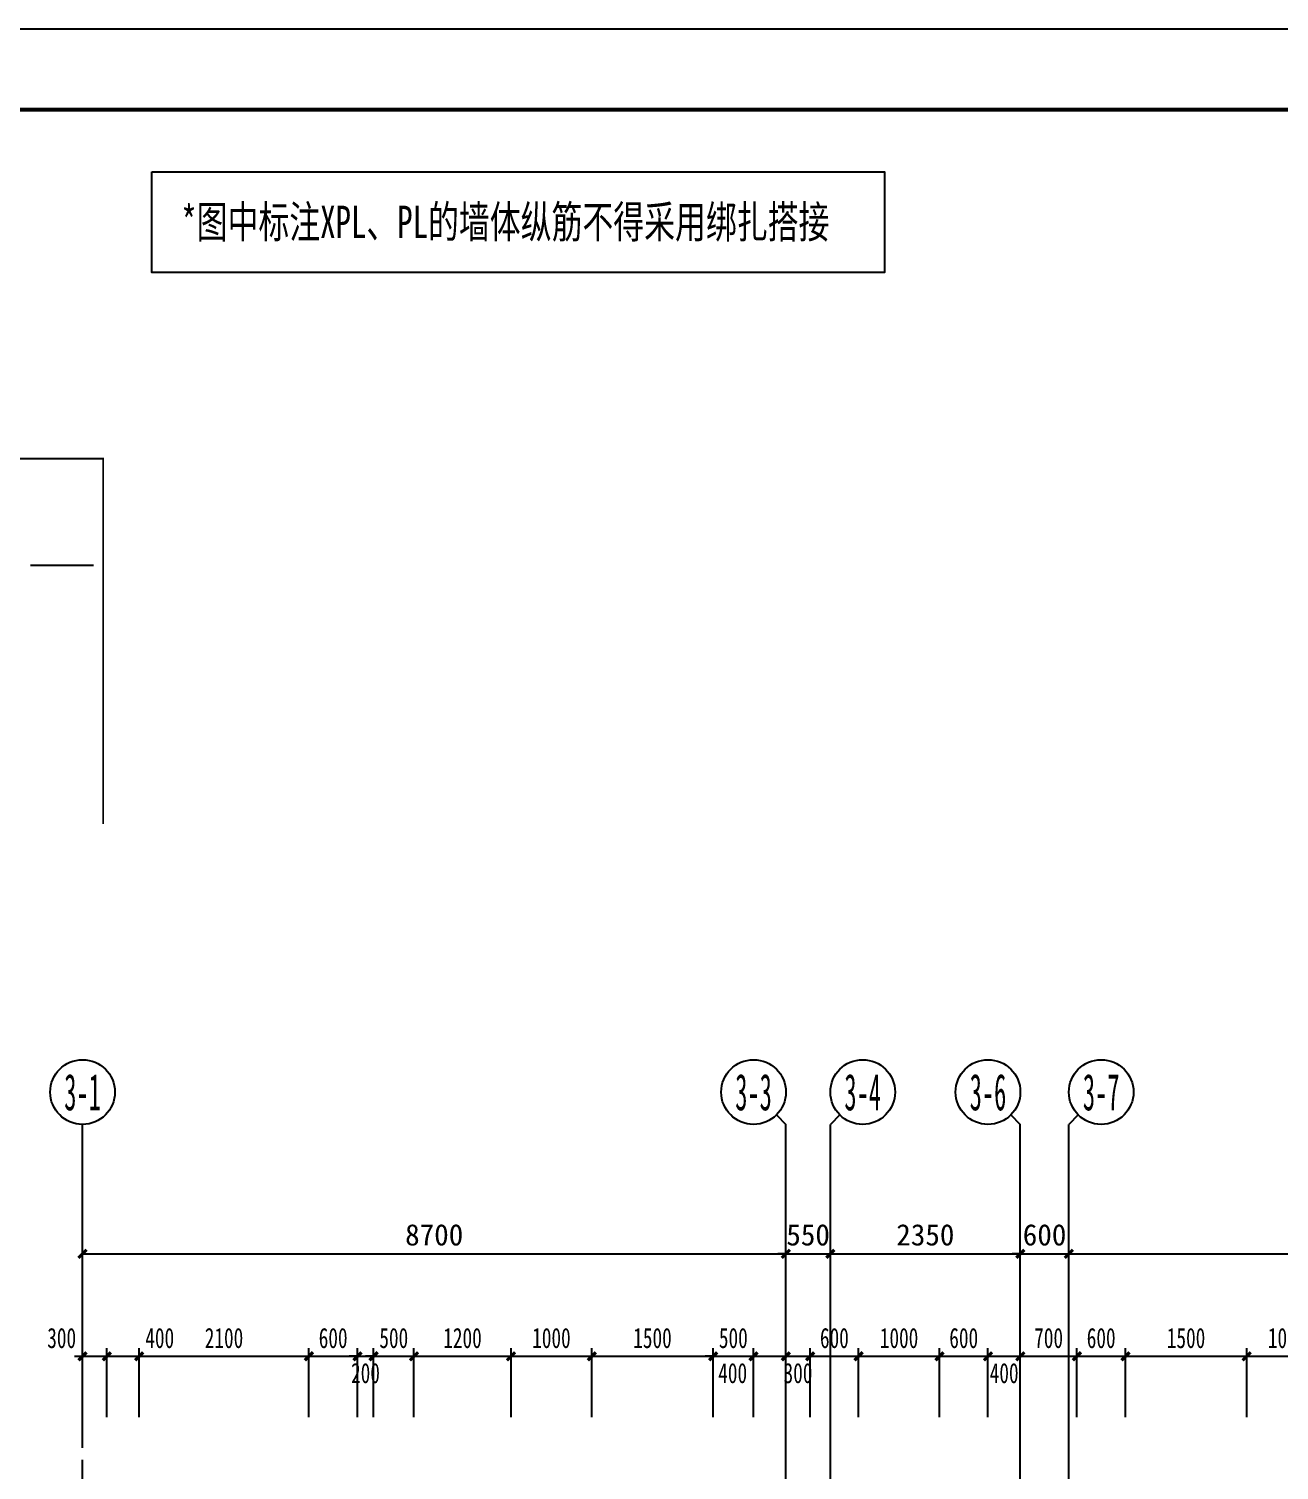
# Model space of a CAD drawing. Extents: x -3200781797 to -8106663, y 494714 to 1244925.
# Drawn here: x -8171365 to -8155899, y 941238 to 959064 of the extents above; entities that cross this region are included whole.
import ezdxf
from ezdxf.enums import TextEntityAlignment as Align

# ---------------------------------------------------------------- set-up
doc = ezdxf.new("R2010")
doc.units = 0
doc.header["$LTSCALE"] = 1000
doc.header["$MEASUREMENT"] = 0
doc.linetypes.add('3#-轴线$0$DOTE', pattern=[2.42, 2, -0.2, 0.02, -0.2])
doc.linetypes.add('DASH', pattern=[0.35, 0.25, -0.1])
doc.layers.get('Defpoints').update_dxf_attribs({"color": 30, "linetype": 'DASH'})
for name, color, linetype in [('3#-轴线$0$3#-轴号$0$A-ANNO-AXIS-CIRC', 3, 'Continuous'), ('3#-轴线$0$3#-轴号$0$A-ANNO-AXIS-TEXT', 7, 'Continuous'), ('3#-轴线$0$3#-轴号$0$A-ANNO-DIMS', 3, 'Continuous'), ('3#-轴线$0$A-ANNO-DOTE', 10, '3#-轴线$0$DOTE'), ('3#-轴线$0$AXIS_TEXT', 7, 'Continuous'), ('3#4#5#$0$BORDER', 7, 'Continuous'), ('3#4#5#$0$DIM', 3, 'Continuous'), ('3#4#5#$0$S-ANNO-TEXT', 7, 'Continuous'), ('3#4#5#模板$0$BORDER', 7, 'Continuous'), ('S-ANNO-TEXT', 7, 'Continuous'), ('S-PC-FQ-WYQ', 4, 'Continuous'), ('S-WALL-COLU-TEXT', 2, 'Continuous')]:
    doc.layers.add(name, color=color, linetype=linetype)
doc.styles.add('3#-轴线$0$3#-轴号$0$_TCH_AXIS', font='')
doc.styles.add('3#-轴线$0$3#-轴号$0$_TCH_DIM_T3', font='')
doc.styles.add('3#-轴线$0$COMPLEX', font='COMPLEX')
doc.styles.add('3#4#5#$0$楷体', font='', dxfattribs={"width": 0.7})
doc.styles.add('楷体', font='', dxfattribs={"width": 0.6})
doc.styles.add('楷体GB312', font='', dxfattribs={"width": 0.8})
doc.styles.get('3#-轴线$0$3#-轴号$0$_TCH_AXIS').set_extended_font_data('SimSun')
doc.styles.get('3#-轴线$0$3#-轴号$0$_TCH_DIM_T3').set_extended_font_data('SimSun')
doc.styles.get('3#4#5#$0$楷体').set_extended_font_data('KaiTi_GB2312')
doc.styles.get('楷体').set_extended_font_data('KaiTi_GB2312')
doc.styles.get('楷体GB312').set_extended_font_data('楷体_GB2312')
doc.dimstyles.new('3#-轴线$0$3#-轴号$0$_TCH_ARCH&&100', dxfattribs={"dimtxt": 264.345992, "dimasz": 100, "dimexe": 250, "dimexo": 300, "dimgap": 100, "dimtad": 1, "dimdec": 0, "dimzin": 0, "dimdsep": 46, "dimtxsty": '3#-轴线$0$3#-轴号$0$_TCH_DIM_T3', "dimblk": '3#-轴线$0$3#-轴号$0$_ArchTick', "dimcen": 0.09, "dimclrt": 7, "dimazin": 2, "dimtfac": 1, "dimtdec": 0, "dimtix": 1, "dimtmove": 2, "dimatfit": 3, "dimfxl": 100, "dimtolj": 1, "dimtzin": 0, "dimarcsym": 0})
doc.dimstyles.new('3#4#5#$0$TSSD_100_100', dxfattribs={"dimtxt": 250, "dimasz": 100, "dimexe": 100, "dimexo": 250, "dimgap": 100, "dimtad": 1, "dimdec": 0, "dimzin": 0, "dimdsep": 46, "dimtxsty": '3#4#5#$0$楷体', "dimblk": '3#4#5#$0$_ArchTick', "dimcen": 0, "dimdle": 100, "dimclrt": 7, "dimadec": 0, "dimazin": 0, "dimtfac": 1, "dimtdec": 0, "dimtix": 1, "dimtmove": 2, "dimatfit": 3, "dimfxl": 1, "dimtolj": 1, "dimtzin": 0, "dimarcsym": 0})

# ---------------------------------------------------------------- blocks, each defined once
blk = doc.blocks.new('3-xjd')
at = {"layer": 'S-PC-FQ-WYQ', "const_width": 24}
for points in [[(-7944008, 774767), (-7944008, 779287), (-7940528, 779287), (-7940528, 779487), (-7939328, 779487), (-7939328, 779287), (-7935888, 779287), (-7935888, 777247), (-7935328, 777247), (-7935328, 779287), (-7931950, 779287), (-7931950, 779487), (-7930750, 779487), (-7930750, 779287), (-7927208, 779287), (-7927208, 774767)], [(-7939088, 779207), (-7939088, 778127)], [(-7930728, 779208), (-7930728, 778128)], [(-7940492, 779154), (-7940492, 778106)], [(-7932132, 779155), (-7932132, 778107)], [(-7944008, 777967), (-7943228, 777967)], [(-7928108, 777967), (-7927325, 777967)], [(-7935607, 777127), (-7935607, 774807)], [(-7942590, 775967), (-7942588, 774771)], [(-7936992, 775967), (-7936992, 774807)], [(-7934230, 775968), (-7934228, 774772)], [(-7928632, 775968), (-7928632, 774808)], [(-7939788, 775767), (-7939788, 774792)], [(-7931428, 775768), (-7931428, 774792)]]:
    blk.add_lwpolyline(points, dxfattribs=at)
at = {"layer": 'S-ANNO-TEXT', "style": '楷体', "width": 0.65}
for p in [(-7942139, 775147), (-7939377, 775117), (-7937104, 775162), (-7933834, 775112), (-7931496, 775121), (-7928698, 775121)]:
    blk.add_text('SHJD2', height=250, rotation=90, dxfattribs=at).set_placement(p)
blk = doc.blocks.new('3#4#5#$0$_ArchTick')
at = {"color": 0, "linetype": 'ByBlock', "const_width": 0.4}
blk.add_lwpolyline([(-0.5, -0.5), (0.5, 0.5)], dxfattribs=at)
blk = doc.blocks.new('*D3538')
at = {"layer": '3#4#5#$0$DIM', "color": 0, "lineweight": -2, "transparency": 16777216}
for p, q in [((12400, 3270), (12400, 4121)), ((13000, 3270), (13000, 4121)), ((12300, 4021), (13100, 4021))]:
    blk.add_line(p, q, dxfattribs=at)
at = {"layer": 'Defpoints', "color": 0, "transparency": 16777216}
for p in [(13000, 4021), (12400, 3020), (13000, 3020)]:
    blk.add_point(p, dxfattribs=at)
at = {"layer": '3#4#5#$0$DIM', "color": 0, "lineweight": -2, "transparency": 16777216, "xscale": 100, "yscale": 100, "zscale": 100, "rotation": 180}
blk.add_blockref('3#4#5#$0$_ArchTick', (12400, 4021), dxfattribs=at)
at = {"layer": '3#4#5#$0$DIM', "color": 0, "lineweight": -2, "transparency": 16777216, "xscale": 100, "yscale": 100, "zscale": 100}
blk.add_blockref('3#4#5#$0$_ArchTick', (13000, 4021), dxfattribs=at)
at = {"layer": '3#4#5#$0$DIM', "color": 7, "transparency": 16777216, "insert": (12700, 4246), "char_height": 250, "attachment_point": 5, "style": '3#4#5#$0$楷体'}
blk.add_mtext('\\A1;600', dxfattribs=at)
blk = doc.blocks.new('*D3539')
at = {"layer": '3#4#5#$0$DIM', "color": 0, "lineweight": -2, "transparency": 16777216}
for p, q in [((13000, 3270), (13000, 4121)), ((14500, 3270), (14500, 4121)), ((12900, 4021), (14600, 4021))]:
    blk.add_line(p, q, dxfattribs=at)
at = {"layer": 'Defpoints', "color": 0, "transparency": 16777216}
for p in [(14500, 4021), (13000, 3020), (14500, 3020)]:
    blk.add_point(p, dxfattribs=at)
at = {"layer": '3#4#5#$0$DIM', "color": 0, "lineweight": -2, "transparency": 16777216, "xscale": 100, "yscale": 100, "zscale": 100, "rotation": 180}
blk.add_blockref('3#4#5#$0$_ArchTick', (13000, 4021), dxfattribs=at)
at = {"layer": '3#4#5#$0$DIM', "color": 0, "lineweight": -2, "transparency": 16777216, "xscale": 100, "yscale": 100, "zscale": 100}
blk.add_blockref('3#4#5#$0$_ArchTick', (14500, 4021), dxfattribs=at)
at = {"layer": '3#4#5#$0$DIM', "color": 7, "transparency": 16777216, "insert": (13750, 4246), "char_height": 250, "attachment_point": 5, "style": '3#4#5#$0$楷体'}
blk.add_mtext('\\A1;1500', dxfattribs=at)
blk = doc.blocks.new('*D3540')
at = {"layer": '3#4#5#$0$DIM', "color": 0, "lineweight": -2, "transparency": 16777216}
for p, q in [((14500, 3270), (14500, 4121)), ((15500, 3270), (15500, 4121)), ((14400, 4021), (15600, 4021))]:
    blk.add_line(p, q, dxfattribs=at)
at = {"layer": 'Defpoints', "color": 0, "transparency": 16777216}
for p in [(15500, 4021), (14500, 3020), (15500, 3020)]:
    blk.add_point(p, dxfattribs=at)
at = {"layer": '3#4#5#$0$DIM', "color": 0, "lineweight": -2, "transparency": 16777216, "xscale": 100, "yscale": 100, "zscale": 100, "rotation": 180}
blk.add_blockref('3#4#5#$0$_ArchTick', (14500, 4021), dxfattribs=at)
at = {"layer": '3#4#5#$0$DIM', "color": 0, "lineweight": -2, "transparency": 16777216, "xscale": 100, "yscale": 100, "zscale": 100}
blk.add_blockref('3#4#5#$0$_ArchTick', (15500, 4021), dxfattribs=at)
at = {"layer": '3#4#5#$0$DIM', "color": 7, "transparency": 16777216, "insert": (15000, 4246), "char_height": 250, "attachment_point": 5, "style": '3#4#5#$0$楷体'}
blk.add_mtext('\\A1;1000', dxfattribs=at)
blk = doc.blocks.new('*D3550')
at = {"layer": '3#4#5#$0$DIM', "color": 0, "lineweight": -2, "transparency": 16777216}
for p, q in [((10700, 3270), (10700, 4121)), ((11300, 3270), (11300, 4121)), ((10600, 4021), (11400, 4021))]:
    blk.add_line(p, q, dxfattribs=at)
at = {"layer": 'Defpoints', "color": 0, "transparency": 16777216}
for p in [(11300, 4021), (10700, 3020), (11300, 3020)]:
    blk.add_point(p, dxfattribs=at)
at = {"layer": '3#4#5#$0$DIM', "color": 0, "lineweight": -2, "transparency": 16777216, "xscale": 100, "yscale": 100, "zscale": 100, "rotation": 180}
blk.add_blockref('3#4#5#$0$_ArchTick', (10700, 4021), dxfattribs=at)
at = {"layer": '3#4#5#$0$DIM', "color": 0, "lineweight": -2, "transparency": 16777216, "xscale": 100, "yscale": 100, "zscale": 100}
blk.add_blockref('3#4#5#$0$_ArchTick', (11300, 4021), dxfattribs=at)
at = {"layer": '3#4#5#$0$DIM', "color": 7, "transparency": 16777216, "insert": (11000, 4246), "char_height": 250, "attachment_point": 5, "style": '3#4#5#$0$楷体'}
blk.add_mtext('\\A1;600', dxfattribs=at)
blk = doc.blocks.new('*D3551')
at = {"layer": '3#4#5#$0$DIM', "color": 0, "lineweight": -2, "transparency": 16777216}
for p, q in [((11300, 3270), (11300, 4121)), ((11700, 3270), (11700, 4121)), ((11200, 4021), (11800, 4021))]:
    blk.add_line(p, q, dxfattribs=at)
at = {"layer": 'Defpoints', "color": 0, "transparency": 16777216}
for p in [(11700, 4021), (11300, 3020), (11700, 3020)]:
    blk.add_point(p, dxfattribs=at)
at = {"layer": '3#4#5#$0$DIM', "color": 0, "lineweight": -2, "transparency": 16777216, "xscale": 100, "yscale": 100, "zscale": 100, "rotation": 180}
blk.add_blockref('3#4#5#$0$_ArchTick', (11300, 4021), dxfattribs=at)
at = {"layer": '3#4#5#$0$DIM', "color": 0, "lineweight": -2, "transparency": 16777216, "xscale": 100, "yscale": 100, "zscale": 100}
blk.add_blockref('3#4#5#$0$_ArchTick', (11700, 4021), dxfattribs=at)
at = {"layer": '3#4#5#$0$DIM', "color": 7, "transparency": 16777216, "insert": (11500, 3812), "char_height": 250, "attachment_point": 5, "style": '3#4#5#$0$楷体'}
blk.add_mtext('\\A1;400', dxfattribs=at)
blk = doc.blocks.new('*D3552')
at = {"layer": '3#4#5#$0$DIM', "color": 0, "lineweight": -2, "transparency": 16777216}
for p, q in [((11700, 3270), (11700, 4121)), ((12400, 3270), (12400, 4121)), ((11600, 4021), (12500, 4021))]:
    blk.add_line(p, q, dxfattribs=at)
at = {"layer": 'Defpoints', "color": 0, "transparency": 16777216}
for p in [(12400, 4021), (11700, 3020), (12400, 3020)]:
    blk.add_point(p, dxfattribs=at)
at = {"layer": '3#4#5#$0$DIM', "color": 0, "lineweight": -2, "transparency": 16777216, "xscale": 100, "yscale": 100, "zscale": 100, "rotation": 180}
blk.add_blockref('3#4#5#$0$_ArchTick', (11700, 4021), dxfattribs=at)
at = {"layer": '3#4#5#$0$DIM', "color": 0, "lineweight": -2, "transparency": 16777216, "xscale": 100, "yscale": 100, "zscale": 100}
blk.add_blockref('3#4#5#$0$_ArchTick', (12400, 4021), dxfattribs=at)
at = {"layer": '3#4#5#$0$DIM', "color": 7, "transparency": 16777216, "insert": (12050, 4246), "char_height": 250, "attachment_point": 5, "style": '3#4#5#$0$楷体'}
blk.add_mtext('\\A1;700', dxfattribs=at)
blk = doc.blocks.new('*D3553')
at = {"layer": '3#4#5#$0$DIM', "color": 0, "lineweight": -2, "transparency": 16777216}
for p, q in [((9100, 3270), (9100, 4121)), ((9700, 3270), (9700, 4121)), ((9000, 4021), (9800, 4021))]:
    blk.add_line(p, q, dxfattribs=at)
at = {"layer": 'Defpoints', "color": 0, "transparency": 16777216}
for p in [(9700, 4021), (9100, 3020), (9700, 3020)]:
    blk.add_point(p, dxfattribs=at)
at = {"layer": '3#4#5#$0$DIM', "color": 0, "lineweight": -2, "transparency": 16777216, "xscale": 100, "yscale": 100, "zscale": 100, "rotation": 180}
blk.add_blockref('3#4#5#$0$_ArchTick', (9100, 4021), dxfattribs=at)
at = {"layer": '3#4#5#$0$DIM', "color": 0, "lineweight": -2, "transparency": 16777216, "xscale": 100, "yscale": 100, "zscale": 100}
blk.add_blockref('3#4#5#$0$_ArchTick', (9700, 4021), dxfattribs=at)
at = {"layer": '3#4#5#$0$DIM', "color": 7, "transparency": 16777216, "insert": (9400, 4246), "char_height": 250, "attachment_point": 5, "style": '3#4#5#$0$楷体'}
blk.add_mtext('\\A1;600', dxfattribs=at)
blk = doc.blocks.new('*D3554')
at = {"layer": '3#4#5#$0$DIM', "color": 0, "lineweight": -2, "transparency": 16777216}
for p, q in [((9700, 3270), (9700, 4121)), ((10700, 3270), (10700, 4121)), ((9600, 4021), (10800, 4021))]:
    blk.add_line(p, q, dxfattribs=at)
at = {"layer": 'Defpoints', "color": 0, "transparency": 16777216}
for p in [(10700, 4021), (9700, 3020), (10700, 3020)]:
    blk.add_point(p, dxfattribs=at)
at = {"layer": '3#4#5#$0$DIM', "color": 0, "lineweight": -2, "transparency": 16777216, "xscale": 100, "yscale": 100, "zscale": 100, "rotation": 180}
blk.add_blockref('3#4#5#$0$_ArchTick', (9700, 4021), dxfattribs=at)
at = {"layer": '3#4#5#$0$DIM', "color": 0, "lineweight": -2, "transparency": 16777216, "xscale": 100, "yscale": 100, "zscale": 100}
blk.add_blockref('3#4#5#$0$_ArchTick', (10700, 4021), dxfattribs=at)
at = {"layer": '3#4#5#$0$DIM', "color": 7, "transparency": 16777216, "insert": (10200, 4246), "char_height": 250, "attachment_point": 5, "style": '3#4#5#$0$楷体'}
blk.add_mtext('\\A1;1000', dxfattribs=at)
blk = doc.blocks.new('*D3555')
at = {"layer": '3#4#5#$0$DIM', "color": 0, "lineweight": -2, "transparency": 16777216}
for p, q in [((2900, 3270), (2900, 4121)), ((3500, 3270), (3500, 4121)), ((2800, 4021), (3600, 4021))]:
    blk.add_line(p, q, dxfattribs=at)
at = {"layer": 'Defpoints', "color": 0, "transparency": 16777216}
for p in [(3500, 4021), (2900, 3020), (3500, 3020)]:
    blk.add_point(p, dxfattribs=at)
at = {"layer": '3#4#5#$0$DIM', "color": 0, "lineweight": -2, "transparency": 16777216, "xscale": 100, "yscale": 100, "zscale": 100, "rotation": 180}
blk.add_blockref('3#4#5#$0$_ArchTick', (2900, 4021), dxfattribs=at)
at = {"layer": '3#4#5#$0$DIM', "color": 0, "lineweight": -2, "transparency": 16777216, "xscale": 100, "yscale": 100, "zscale": 100}
blk.add_blockref('3#4#5#$0$_ArchTick', (3500, 4021), dxfattribs=at)
at = {"layer": '3#4#5#$0$DIM', "color": 7, "transparency": 16777216, "insert": (3200, 4246), "char_height": 250, "attachment_point": 5, "style": '3#4#5#$0$楷体'}
blk.add_mtext('\\A1;600', dxfattribs=at)
blk = doc.blocks.new('*D3556')
at = {"layer": '3#4#5#$0$DIM', "color": 0, "lineweight": -2, "transparency": 16777216}
for p, q in [((3500, 3270), (3500, 4121)), ((3700, 3270), (3700, 4121)), ((3500, 4021), (3400, 4021)), ((3500, 4021), (3700, 4021)), ((3700, 4021), (3800, 4021))]:
    blk.add_line(p, q, dxfattribs=at)
at = {"layer": 'Defpoints', "color": 0, "transparency": 16777216}
for p in [(3700, 4021), (3500, 3020), (3700, 3020)]:
    blk.add_point(p, dxfattribs=at)
at = {"layer": '3#4#5#$0$DIM', "color": 0, "lineweight": -2, "transparency": 16777216, "xscale": 100, "yscale": 100, "zscale": 100}
blk.add_blockref('3#4#5#$0$_ArchTick', (3500, 4021), dxfattribs=at)
at = {"layer": '3#4#5#$0$DIM', "color": 0, "lineweight": -2, "transparency": 16777216, "xscale": 100, "yscale": 100, "zscale": 100, "rotation": 180}
blk.add_blockref('3#4#5#$0$_ArchTick', (3700, 4021), dxfattribs=at)
at = {"layer": '3#4#5#$0$DIM', "color": 7, "transparency": 16777216, "insert": (3600, 3812), "char_height": 250, "attachment_point": 5, "style": '3#4#5#$0$楷体'}
blk.add_mtext('\\A1;200', dxfattribs=at)
blk = doc.blocks.new('*D3557')
at = {"layer": '3#4#5#$0$DIM', "color": 0, "lineweight": -2, "transparency": 16777216}
for p, q in [((3700, 3270), (3700, 4121)), ((4200, 3270), (4200, 4121)), ((3700, 4021), (3600, 4021)), ((3700, 4021), (4200, 4021)), ((4200, 4021), (4300, 4021))]:
    blk.add_line(p, q, dxfattribs=at)
at = {"layer": 'Defpoints', "color": 0, "transparency": 16777216}
for p in [(4200, 4021), (3700, 3020), (4200, 3020)]:
    blk.add_point(p, dxfattribs=at)
at = {"layer": '3#4#5#$0$DIM', "color": 0, "lineweight": -2, "transparency": 16777216, "xscale": 100, "yscale": 100, "zscale": 100}
blk.add_blockref('3#4#5#$0$_ArchTick', (3700, 4021), dxfattribs=at)
at = {"layer": '3#4#5#$0$DIM', "color": 0, "lineweight": -2, "transparency": 16777216, "xscale": 100, "yscale": 100, "zscale": 100, "rotation": 180}
blk.add_blockref('3#4#5#$0$_ArchTick', (4200, 4021), dxfattribs=at)
at = {"layer": '3#4#5#$0$DIM', "color": 7, "transparency": 16777216, "insert": (3950, 4246), "char_height": 250, "attachment_point": 5, "style": '3#4#5#$0$楷体'}
blk.add_mtext('\\A1;500', dxfattribs=at)
blk = doc.blocks.new('*D3558')
at = {"layer": '3#4#5#$0$DIM', "color": 0, "lineweight": -2, "transparency": 16777216}
for p, q in [((4200, 3270), (4200, 4121)), ((5400, 3270), (5400, 4121)), ((4100, 4021), (5500, 4021))]:
    blk.add_line(p, q, dxfattribs=at)
at = {"layer": 'Defpoints', "color": 0, "transparency": 16777216}
for p in [(5400, 4021), (4200, 3020), (5400, 3020)]:
    blk.add_point(p, dxfattribs=at)
at = {"layer": '3#4#5#$0$DIM', "color": 0, "lineweight": -2, "transparency": 16777216, "xscale": 100, "yscale": 100, "zscale": 100, "rotation": 180}
blk.add_blockref('3#4#5#$0$_ArchTick', (4200, 4021), dxfattribs=at)
at = {"layer": '3#4#5#$0$DIM', "color": 0, "lineweight": -2, "transparency": 16777216, "xscale": 100, "yscale": 100, "zscale": 100}
blk.add_blockref('3#4#5#$0$_ArchTick', (5400, 4021), dxfattribs=at)
at = {"layer": '3#4#5#$0$DIM', "color": 7, "transparency": 16777216, "insert": (4800, 4246), "char_height": 250, "attachment_point": 5, "style": '3#4#5#$0$楷体'}
blk.add_mtext('\\A1;1200', dxfattribs=at)
blk = doc.blocks.new('*D3559')
at = {"layer": '3#4#5#$0$DIM', "color": 0, "lineweight": -2, "transparency": 16777216}
for p, q in [((5400, 3270), (5400, 4121)), ((6400, 3270), (6400, 4121)), ((5300, 4021), (6500, 4021))]:
    blk.add_line(p, q, dxfattribs=at)
at = {"layer": 'Defpoints', "color": 0, "transparency": 16777216}
for p in [(6400, 4021), (5400, 3020), (6400, 3020)]:
    blk.add_point(p, dxfattribs=at)
at = {"layer": '3#4#5#$0$DIM', "color": 0, "lineweight": -2, "transparency": 16777216, "xscale": 100, "yscale": 100, "zscale": 100, "rotation": 180}
blk.add_blockref('3#4#5#$0$_ArchTick', (5400, 4021), dxfattribs=at)
at = {"layer": '3#4#5#$0$DIM', "color": 0, "lineweight": -2, "transparency": 16777216, "xscale": 100, "yscale": 100, "zscale": 100}
blk.add_blockref('3#4#5#$0$_ArchTick', (6400, 4021), dxfattribs=at)
at = {"layer": '3#4#5#$0$DIM', "color": 7, "transparency": 16777216, "insert": (5900, 4246), "char_height": 250, "attachment_point": 5, "style": '3#4#5#$0$楷体'}
blk.add_mtext('\\A1;1000', dxfattribs=at)
blk = doc.blocks.new('*D3560')
at = {"layer": '3#4#5#$0$DIM', "color": 0, "lineweight": -2, "transparency": 16777216}
for p, q in [((6400, 3270), (6400, 4121)), ((7900, 3270), (7900, 4121)), ((6300, 4021), (8000, 4021))]:
    blk.add_line(p, q, dxfattribs=at)
at = {"layer": 'Defpoints', "color": 0, "transparency": 16777216}
for p in [(7900, 4021), (6400, 3020), (7900, 3020)]:
    blk.add_point(p, dxfattribs=at)
at = {"layer": '3#4#5#$0$DIM', "color": 0, "lineweight": -2, "transparency": 16777216, "xscale": 100, "yscale": 100, "zscale": 100, "rotation": 180}
blk.add_blockref('3#4#5#$0$_ArchTick', (6400, 4021), dxfattribs=at)
at = {"layer": '3#4#5#$0$DIM', "color": 0, "lineweight": -2, "transparency": 16777216, "xscale": 100, "yscale": 100, "zscale": 100}
blk.add_blockref('3#4#5#$0$_ArchTick', (7900, 4021), dxfattribs=at)
at = {"layer": '3#4#5#$0$DIM', "color": 7, "transparency": 16777216, "insert": (7150, 4246), "char_height": 250, "attachment_point": 5, "style": '3#4#5#$0$楷体'}
blk.add_mtext('\\A1;1500', dxfattribs=at)
blk = doc.blocks.new('*D3561')
at = {"layer": '3#4#5#$0$DIM', "color": 0, "lineweight": -2, "transparency": 16777216}
for p, q in [((100, 3270), (100, 4121)), ((400, 3270), (400, 4121)), ((0, 4021), (500, 4021))]:
    blk.add_line(p, q, dxfattribs=at)
at = {"layer": 'Defpoints', "color": 0, "transparency": 16777216}
for p in [(400, 4021), (100, 3020), (400, 3020)]:
    blk.add_point(p, dxfattribs=at)
at = {"layer": '3#4#5#$0$DIM', "color": 0, "lineweight": -2, "transparency": 16777216, "xscale": 100, "yscale": 100, "zscale": 100, "rotation": 180}
blk.add_blockref('3#4#5#$0$_ArchTick', (100, 4021), dxfattribs=at)
at = {"layer": '3#4#5#$0$DIM', "color": 0, "lineweight": -2, "transparency": 16777216, "xscale": 100, "yscale": 100, "zscale": 100}
blk.add_blockref('3#4#5#$0$_ArchTick', (400, 4021), dxfattribs=at)
at = {"layer": '3#4#5#$0$DIM', "color": 7, "transparency": 16777216, "insert": (-158, 4246), "char_height": 250, "attachment_point": 5, "style": '3#4#5#$0$楷体'}
blk.add_mtext('\\A1;300', dxfattribs=at)
blk = doc.blocks.new('*D3562')
at = {"layer": '3#4#5#$0$DIM', "color": 0, "lineweight": -2, "transparency": 16777216}
for p, q in [((400, 3270), (400, 4121)), ((800, 3270), (800, 4121)), ((300, 4021), (900, 4021))]:
    blk.add_line(p, q, dxfattribs=at)
at = {"layer": 'Defpoints', "color": 0, "transparency": 16777216}
for p in [(800, 4021), (400, 3020), (800, 3020)]:
    blk.add_point(p, dxfattribs=at)
at = {"layer": '3#4#5#$0$DIM', "color": 0, "lineweight": -2, "transparency": 16777216, "xscale": 100, "yscale": 100, "zscale": 100, "rotation": 180}
blk.add_blockref('3#4#5#$0$_ArchTick', (400, 4021), dxfattribs=at)
at = {"layer": '3#4#5#$0$DIM', "color": 0, "lineweight": -2, "transparency": 16777216, "xscale": 100, "yscale": 100, "zscale": 100}
blk.add_blockref('3#4#5#$0$_ArchTick', (800, 4021), dxfattribs=at)
at = {"layer": '3#4#5#$0$DIM', "color": 7, "transparency": 16777216, "insert": (1055, 4246), "char_height": 250, "attachment_point": 5, "style": '3#4#5#$0$楷体'}
blk.add_mtext('\\A1;400', dxfattribs=at)
blk = doc.blocks.new('*D3563')
at = {"layer": '3#4#5#$0$DIM', "color": 0, "lineweight": -2, "transparency": 16777216}
for p, q in [((800, 3270), (800, 4121)), ((2900, 3270), (2900, 4121)), ((700, 4021), (3000, 4021))]:
    blk.add_line(p, q, dxfattribs=at)
at = {"layer": 'Defpoints', "color": 0, "transparency": 16777216}
for p in [(2900, 4021), (800, 3020), (2900, 3020)]:
    blk.add_point(p, dxfattribs=at)
at = {"layer": '3#4#5#$0$DIM', "color": 0, "lineweight": -2, "transparency": 16777216, "xscale": 100, "yscale": 100, "zscale": 100, "rotation": 180}
blk.add_blockref('3#4#5#$0$_ArchTick', (800, 4021), dxfattribs=at)
at = {"layer": '3#4#5#$0$DIM', "color": 0, "lineweight": -2, "transparency": 16777216, "xscale": 100, "yscale": 100, "zscale": 100}
blk.add_blockref('3#4#5#$0$_ArchTick', (2900, 4021), dxfattribs=at)
at = {"layer": '3#4#5#$0$DIM', "color": 7, "transparency": 16777216, "insert": (1850, 4246), "char_height": 250, "attachment_point": 5, "style": '3#4#5#$0$楷体'}
blk.add_mtext('\\A1;2100', dxfattribs=at)
blk = doc.blocks.new('*D3565')
at = {"layer": '3#4#5#$0$DIM', "color": 0, "lineweight": -2, "transparency": 16777216}
for p, q in [((7900, 3270), (7900, 4121)), ((8400, 3270), (8400, 4121)), ((7900, 4021), (7800, 4021)), ((7900, 4021), (8400, 4021)), ((8400, 4021), (8500, 4021))]:
    blk.add_line(p, q, dxfattribs=at)
at = {"layer": 'Defpoints', "color": 0, "transparency": 16777216}
for p in [(8400, 4021), (7900, 3020), (8400, 3020)]:
    blk.add_point(p, dxfattribs=at)
at = {"layer": '3#4#5#$0$DIM', "color": 0, "lineweight": -2, "transparency": 16777216, "xscale": 100, "yscale": 100, "zscale": 100}
blk.add_blockref('3#4#5#$0$_ArchTick', (7900, 4021), dxfattribs=at)
at = {"layer": '3#4#5#$0$DIM', "color": 0, "lineweight": -2, "transparency": 16777216, "xscale": 100, "yscale": 100, "zscale": 100, "rotation": 180}
blk.add_blockref('3#4#5#$0$_ArchTick', (8400, 4021), dxfattribs=at)
at = {"layer": '3#4#5#$0$DIM', "color": 7, "transparency": 16777216, "insert": (8150, 4246), "char_height": 250, "attachment_point": 5, "style": '3#4#5#$0$楷体'}
blk.add_mtext('\\A1;500', dxfattribs=at)
blk = doc.blocks.new('*D3566')
at = {"layer": '3#4#5#$0$DIM', "color": 0, "lineweight": -2, "transparency": 16777216}
for p, q in [((8400, 3270), (8400, 4121)), ((8800, 3270), (8800, 4121)), ((8300, 4021), (8900, 4021))]:
    blk.add_line(p, q, dxfattribs=at)
at = {"layer": 'Defpoints', "color": 0, "transparency": 16777216}
for p in [(8800, 4021), (8400, 3020), (8800, 3020)]:
    blk.add_point(p, dxfattribs=at)
at = {"layer": '3#4#5#$0$DIM', "color": 0, "lineweight": -2, "transparency": 16777216, "xscale": 100, "yscale": 100, "zscale": 100, "rotation": 180}
blk.add_blockref('3#4#5#$0$_ArchTick', (8400, 4021), dxfattribs=at)
at = {"layer": '3#4#5#$0$DIM', "color": 0, "lineweight": -2, "transparency": 16777216, "xscale": 100, "yscale": 100, "zscale": 100}
blk.add_blockref('3#4#5#$0$_ArchTick', (8800, 4021), dxfattribs=at)
at = {"layer": '3#4#5#$0$DIM', "color": 7, "transparency": 16777216, "insert": (8142, 3812), "char_height": 250, "attachment_point": 5, "style": '3#4#5#$0$楷体'}
blk.add_mtext('\\A1;400', dxfattribs=at)
blk = doc.blocks.new('*D3567')
at = {"layer": '3#4#5#$0$DIM', "color": 0, "lineweight": -2, "transparency": 16777216}
for p, q in [((8800, 3270), (8800, 4121)), ((9100, 3270), (9100, 4121)), ((8700, 4021), (9200, 4021))]:
    blk.add_line(p, q, dxfattribs=at)
at = {"layer": 'Defpoints', "color": 0, "transparency": 16777216}
for p in [(9100, 4021), (8800, 3020), (9100, 3020)]:
    blk.add_point(p, dxfattribs=at)
at = {"layer": '3#4#5#$0$DIM', "color": 0, "lineweight": -2, "transparency": 16777216, "xscale": 100, "yscale": 100, "zscale": 100, "rotation": 180}
blk.add_blockref('3#4#5#$0$_ArchTick', (8800, 4021), dxfattribs=at)
at = {"layer": '3#4#5#$0$DIM', "color": 0, "lineweight": -2, "transparency": 16777216, "xscale": 100, "yscale": 100, "zscale": 100}
blk.add_blockref('3#4#5#$0$_ArchTick', (9100, 4021), dxfattribs=at)
at = {"layer": '3#4#5#$0$DIM', "color": 7, "transparency": 16777216, "insert": (8950, 3812), "char_height": 250, "attachment_point": 5, "style": '3#4#5#$0$楷体'}
blk.add_mtext('\\A1;300', dxfattribs=at)
blk = doc.blocks.new('3#-轴线$0$_AXISO')
blk.add_circle((0, 0), 0.5)
at = {"layer": '3#-轴线$0$AXIS_TEXT', "style": '3#-轴线$0$COMPLEX', "width": 1.041667}
blk.add_attdef('A', text='', height=0.56, dxfattribs=at).set_placement((-0.25, -0.28), (0.25, -0.28), align=Align.FIT)
blk = doc.blocks.new('3#-轴线$0$3#-轴号$0$_ArchTick')
at = {"color": 0, "linetype": 'ByBlock', "const_width": 0.4}
blk.add_lwpolyline([(-0.5, -0.5), (0.5, 0.5)], dxfattribs=at)
blk = doc.blocks.new('*D2046')
at = {"layer": '3#-轴线$0$3#-轴号$0$A-ANNO-DIMS', "color": 0, "lineweight": -2, "transparency": 16777216}
for p, q in [((0, 4889), (0, 5639)), ((8700, 4889), (8700, 5639)), ((0, 5389), (8700, 5389))]:
    blk.add_line(p, q, dxfattribs=at)
at = {"layer": 'Defpoints', "color": 0, "transparency": 16777216}
for p in [(8700, 5389), (0, 4589), (8700, 4589)]:
    blk.add_point(p, dxfattribs=at)
at = {"layer": '3#-轴线$0$3#-轴号$0$A-ANNO-DIMS', "color": 0, "lineweight": -2, "transparency": 16777216, "xscale": 100, "yscale": 100, "zscale": 100, "rotation": 180}
blk.add_blockref('3#-轴线$0$3#-轴号$0$_ArchTick', (0, 5389), dxfattribs=at)
at = {"layer": '3#-轴线$0$3#-轴号$0$A-ANNO-DIMS', "color": 0, "lineweight": -2, "transparency": 16777216, "xscale": 100, "yscale": 100, "zscale": 100}
blk.add_blockref('3#-轴线$0$3#-轴号$0$_ArchTick', (8700, 5389), dxfattribs=at)
at = {"layer": '3#-轴线$0$3#-轴号$0$A-ANNO-DIMS', "color": 7, "transparency": 16777216, "insert": (4350, 5622), "char_height": 264.3, "attachment_point": 5, "style": '3#-轴线$0$3#-轴号$0$_TCH_DIM_T3'}
blk.add_mtext('\\A1;8700', dxfattribs=at)
blk = doc.blocks.new('*D2047')
at = {"layer": '3#-轴线$0$3#-轴号$0$A-ANNO-DIMS', "color": 0, "lineweight": -2, "transparency": 16777216}
for p, q in [((8700, 4889), (8700, 5639)), ((9250, 4889), (9250, 5639)), ((8700, 5389), (8600, 5389)), ((8700, 5389), (9250, 5389)), ((9250, 5389), (9350, 5389))]:
    blk.add_line(p, q, dxfattribs=at)
at = {"layer": 'Defpoints', "color": 0, "transparency": 16777216}
for p in [(9250, 5389), (8700, 4589), (9250, 4589)]:
    blk.add_point(p, dxfattribs=at)
at = {"layer": '3#-轴线$0$3#-轴号$0$A-ANNO-DIMS', "color": 0, "lineweight": -2, "transparency": 16777216, "xscale": 100, "yscale": 100, "zscale": 100}
blk.add_blockref('3#-轴线$0$3#-轴号$0$_ArchTick', (8700, 5389), dxfattribs=at)
at = {"layer": '3#-轴线$0$3#-轴号$0$A-ANNO-DIMS', "color": 0, "lineweight": -2, "transparency": 16777216, "xscale": 100, "yscale": 100, "zscale": 100, "rotation": 180}
blk.add_blockref('3#-轴线$0$3#-轴号$0$_ArchTick', (9250, 5389), dxfattribs=at)
at = {"layer": '3#-轴线$0$3#-轴号$0$A-ANNO-DIMS', "color": 7, "transparency": 16777216, "insert": (8975, 5622), "char_height": 264.3, "attachment_point": 5, "style": '3#-轴线$0$3#-轴号$0$_TCH_DIM_T3'}
blk.add_mtext('\\A1;550', dxfattribs=at)
blk = doc.blocks.new('*D2048')
at = {"layer": '3#-轴线$0$3#-轴号$0$A-ANNO-DIMS', "color": 0, "lineweight": -2, "transparency": 16777216}
for p, q in [((9250, 4889), (9250, 5639)), ((11600, 4889), (11600, 5639)), ((9250, 5389), (11600, 5389))]:
    blk.add_line(p, q, dxfattribs=at)
at = {"layer": 'Defpoints', "color": 0, "transparency": 16777216}
for p in [(11600, 5389), (9250, 4589), (11600, 4589)]:
    blk.add_point(p, dxfattribs=at)
at = {"layer": '3#-轴线$0$3#-轴号$0$A-ANNO-DIMS', "color": 0, "lineweight": -2, "transparency": 16777216, "xscale": 100, "yscale": 100, "zscale": 100, "rotation": 180}
blk.add_blockref('3#-轴线$0$3#-轴号$0$_ArchTick', (9250, 5389), dxfattribs=at)
at = {"layer": '3#-轴线$0$3#-轴号$0$A-ANNO-DIMS', "color": 0, "lineweight": -2, "transparency": 16777216, "xscale": 100, "yscale": 100, "zscale": 100}
blk.add_blockref('3#-轴线$0$3#-轴号$0$_ArchTick', (11600, 5389), dxfattribs=at)
at = {"layer": '3#-轴线$0$3#-轴号$0$A-ANNO-DIMS', "color": 7, "transparency": 16777216, "insert": (10425, 5622), "char_height": 264.3, "attachment_point": 5, "style": '3#-轴线$0$3#-轴号$0$_TCH_DIM_T3'}
blk.add_mtext('\\A1;2350', dxfattribs=at)
blk = doc.blocks.new('*D2049')
at = {"layer": '3#-轴线$0$3#-轴号$0$A-ANNO-DIMS', "color": 0, "lineweight": -2, "transparency": 16777216}
for p, q in [((11600, 4889), (11600, 5639)), ((12200, 4889), (12200, 5639)), ((11600, 5389), (11500, 5389)), ((11600, 5389), (12200, 5389)), ((12200, 5389), (12300, 5389))]:
    blk.add_line(p, q, dxfattribs=at)
at = {"layer": 'Defpoints', "color": 0, "transparency": 16777216}
for p in [(12200, 5389), (11600, 4589), (12200, 4589)]:
    blk.add_point(p, dxfattribs=at)
at = {"layer": '3#-轴线$0$3#-轴号$0$A-ANNO-DIMS', "color": 0, "lineweight": -2, "transparency": 16777216, "xscale": 100, "yscale": 100, "zscale": 100}
blk.add_blockref('3#-轴线$0$3#-轴号$0$_ArchTick', (11600, 5389), dxfattribs=at)
at = {"layer": '3#-轴线$0$3#-轴号$0$A-ANNO-DIMS', "color": 0, "lineweight": -2, "transparency": 16777216, "xscale": 100, "yscale": 100, "zscale": 100, "rotation": 180}
blk.add_blockref('3#-轴线$0$3#-轴号$0$_ArchTick', (12200, 5389), dxfattribs=at)
at = {"layer": '3#-轴线$0$3#-轴号$0$A-ANNO-DIMS', "color": 7, "transparency": 16777216, "insert": (11900, 5622), "char_height": 264.3, "attachment_point": 5, "style": '3#-轴线$0$3#-轴号$0$_TCH_DIM_T3'}
blk.add_mtext('\\A1;600', dxfattribs=at)
blk = doc.blocks.new('*D2050')
at = {"layer": '3#-轴线$0$3#-轴号$0$A-ANNO-DIMS', "color": 0, "lineweight": -2, "transparency": 16777216}
for p, q in [((12200, 4889), (12200, 5639)), ((20100, 4889), (20100, 5639)), ((12200, 5389), (20100, 5389))]:
    blk.add_line(p, q, dxfattribs=at)
at = {"layer": 'Defpoints', "color": 0, "transparency": 16777216}
for p in [(20100, 5389), (12200, 4589), (20100, 4589)]:
    blk.add_point(p, dxfattribs=at)
at = {"layer": '3#-轴线$0$3#-轴号$0$A-ANNO-DIMS', "color": 0, "lineweight": -2, "transparency": 16777216, "xscale": 100, "yscale": 100, "zscale": 100, "rotation": 180}
blk.add_blockref('3#-轴线$0$3#-轴号$0$_ArchTick', (12200, 5389), dxfattribs=at)
at = {"layer": '3#-轴线$0$3#-轴号$0$A-ANNO-DIMS', "color": 0, "lineweight": -2, "transparency": 16777216, "xscale": 100, "yscale": 100, "zscale": 100}
blk.add_blockref('3#-轴线$0$3#-轴号$0$_ArchTick', (20100, 5389), dxfattribs=at)
at = {"layer": '3#-轴线$0$3#-轴号$0$A-ANNO-DIMS', "color": 7, "transparency": 16777216, "insert": (16150, 5622), "char_height": 264.3, "attachment_point": 5, "style": '3#-轴线$0$3#-轴号$0$_TCH_DIM_T3'}
blk.add_mtext('\\A1;7900', dxfattribs=at)
blk = doc.blocks.new('3#4#5#$0$A$C53EF3948')
at = {"layer": '3#4#5#$0$DIM'}
for base, p1, p2, picture, middle in [((400.2, 4020.6), (99.9, 3020.4), (400.2, 3020.4), '*D3561', (-158.4, 4245.6)), ((800.1, 4020.6), (400.2, 3020.4), (800.1, 3020.4), '*D3562', (1055.4, 4245.6)), ((3700.2, 4020.6), (3500.2, 3020.4), (3700.2, 3020.4), '*D3556', (3600.2, 3812.2)), ((8799.9, 4020.6), (8400.2, 3020.4), (8799.9, 3020.4), '*D3566', (8141.9, 3812.2)), ((9100.2, 4020.6), (8799.9, 3020.4), (9100.2, 3020.4), '*D3567', (8950, 3812.2)), ((11699.9, 4020.6), (11300.2, 3020.4), (11699.9, 3020.4), '*D3551', (11500, 3812.2))]:
    dim = blk.add_linear_dim(base=base, p1=p1, p2=p2, dimstyle='3#4#5#$0$TSSD_100_100', dxfattribs=at)
    dim.commit()
    dim.dimension.update_dxf_attribs({"geometry": picture, "text_midpoint": middle, "dimtype": 128})
for base, p1, p2, picture, middle in [((2900.2, 4020.6), (800.1, 3020.4), (2900.2, 3020.4), '*D3563', (1850.2, 4245.6)), ((3500.2, 4020.6), (2900.2, 3020.4), (3500.2, 3020.4), '*D3555', (3200.2, 4245.6)), ((4200.2, 4020.6), (3700.2, 3020.4), (4200.2, 3020.4), '*D3557', (3950.2, 4245.6)), ((5400.2, 4020.6), (4200.2, 3020.4), (5400.2, 3020.4), '*D3558', (4800.2, 4245.6)), ((6400.2, 4020.6), (5400.2, 3020.4), (6400.2, 3020.4), '*D3559', (5900.2, 4245.6)), ((7900.2, 4020.6), (6400.2, 3020.4), (7900.2, 3020.4), '*D3560', (7150.2, 4245.6)), ((8400.2, 4020.6), (7900.2, 3020.4), (8400.2, 3020.4), '*D3565', (8150.2, 4245.6)), ((9700, 4020.6), (9100.2, 3020.4), (9700, 3020.4), '*D3553', (9400.1, 4245.6)), ((10700, 4020.6), (9700, 3020.4), (10700, 3020.4), '*D3554', (10200, 4245.6)), ((11300.2, 4020.6), (10700, 3020.4), (11300.2, 3020.4), '*D3550', (11000.1, 4245.6)), ((12400.2, 4020.6), (11699.9, 3020.4), (12400.2, 3020.4), '*D3552', (12050, 4245.6)), ((13000.2, 4020.6), (12400.2, 3020.4), (13000.2, 3020.4), '*D3538', (12700.2, 4245.6)), ((14500.2, 4020.6), (13000.2, 3020.4), (14500.2, 3020.4), '*D3539', (13750.2, 4245.6)), ((15500.2, 4020.6), (14500.2, 3020.4), (15500.2, 3020.4), '*D3540', (15000.2, 4245.6))]:
    dim = blk.add_linear_dim(base=base, p1=p1, p2=p2, dimstyle='3#4#5#$0$TSSD_100_100', dxfattribs=at)
    dim.commit()
    dim.dimension.update_dxf_attribs({"geometry": picture, "text_midpoint": middle})
blk = doc.blocks.new('3#-轴线$0$3#-轴号')
at = {"layer": '3#-轴线$0$3#-轴号$0$A-ANNO-AXIS-CIRC'}
for p, q in [((0, 2989.4), (0, 6989.4)), ((8582.8, 7106.5), (8700, 6989.4)), ((8700, 2989.4), (8700, 6989.4)), ((9367.2, 7106.5), (9250, 6989.4)), ((9250, 2989.4), (9250, 6989.4)), ((11482.8, 7106.5), (11600, 6989.4)), ((11600, 2989.4), (11600, 6989.4)), ((12317.2, 7106.5), (12200, 6989.4)), ((12200, 2989.4), (12200, 6989.4))]:
    blk.add_line(p, q, dxfattribs=at)
ref = blk.add_blockref('3#-轴线$0$_AXISO', (0, 7389.4), dxfattribs=dict(at, xscale=800, yscale=800, zscale=800))
ref.add_attrib('A', '3-1', dxfattribs={"layer": '3#-轴线$0$3#-轴号$0$A-ANNO-AXIS-TEXT', "height": 452.55, "style": '3#-轴线$0$3#-轴号$0$_TCH_AXIS', "width": 0.466146}).set_placement((-226.3, 7163.1), (226.3, 7163.1), align=Align.FIT)
ref = blk.add_blockref('3#-轴线$0$_AXISO', (8300, 7389.4), dxfattribs=dict(at, xscale=800, yscale=800, zscale=800))
ref.add_attrib('A', '3-3', dxfattribs={"layer": '3#-轴线$0$3#-轴号$0$A-ANNO-AXIS-TEXT', "height": 452.55, "style": '3#-轴线$0$3#-轴号$0$_TCH_AXIS', "width": 0.466146}).set_placement((8073.7, 7163.1), (8526.3, 7163.1), align=Align.FIT)
ref = blk.add_blockref('3#-轴线$0$_AXISO', (9650, 7389.4), dxfattribs=dict(at, xscale=800, yscale=800, zscale=800))
ref.add_attrib('A', '3-4', dxfattribs={"layer": '3#-轴线$0$3#-轴号$0$A-ANNO-AXIS-TEXT', "height": 452.55, "style": '3#-轴线$0$3#-轴号$0$_TCH_AXIS', "width": 0.466146}).set_placement((9423.7, 7163.1), (9876.3, 7163.1), align=Align.FIT)
ref = blk.add_blockref('3#-轴线$0$_AXISO', (11200, 7389.4), dxfattribs=dict(at, xscale=800, yscale=800, zscale=800))
ref.add_attrib('A', '3-6', dxfattribs={"layer": '3#-轴线$0$3#-轴号$0$A-ANNO-AXIS-TEXT', "height": 452.55, "style": '3#-轴线$0$3#-轴号$0$_TCH_AXIS', "width": 0.466146}).set_placement((10973.7, 7163.1), (11426.3, 7163.1), align=Align.FIT)
ref = blk.add_blockref('3#-轴线$0$_AXISO', (12600, 7389.4), dxfattribs=dict(at, xscale=800, yscale=800, zscale=800))
ref.add_attrib('A', '3-7', dxfattribs={"layer": '3#-轴线$0$3#-轴号$0$A-ANNO-AXIS-TEXT', "height": 452.55, "style": '3#-轴线$0$3#-轴号$0$_TCH_AXIS', "width": 0.466146}).set_placement((12373.7, 7163.1), (12826.3, 7163.1), align=Align.FIT)
at = {"layer": '3#-轴线$0$3#-轴号$0$A-ANNO-DIMS'}
for p1, p2, picture, middle in [((0, 4589.4), (8700, 4589.4), '*D2046', (4350, 5621.6)), ((8700, 4589.4), (9250, 4589.4), '*D2047', (8975, 5621.6)), ((9250, 4589.4), (11600, 4589.4), '*D2048', (10425, 5621.6)), ((11600, 4589.4), (12200, 4589.4), '*D2049', (11900, 5621.6)), ((12200, 4589.4), (20100, 4589.4), '*D2050', (16150, 5621.6))]:
    dim = blk.add_aligned_dim(p1=p1, p2=p2, distance=800, dimstyle='3#-轴线$0$3#-轴号$0$_TCH_ARCH&&100', dxfattribs=at)
    dim.commit()
    dim.dimension.update_dxf_attribs({"geometry": picture, "text_midpoint": middle})
blk = doc.blocks.new('3#-轴线')
at = {"layer": '3#-轴线$0$A-ANNO-DOTE'}
for points in [[(0, -16100), (0, 5500)], [(8700, -3200), (8700, 5500)], [(9250, -7100), (9250, 5500)], [(11600, -7100), (11600, 5500)], [(12200, -3200), (12200, 5500)]]:
    blk.add_lwpolyline(points, dxfattribs=at)
blk.add_blockref('3#-轴线$0$3#-轴号', (0, 0))

msp = doc.modelspace()

# ---------------------------------------------------------------- linework, layer by layer
at = {"layer": '3#4#5#$0$BORDER'}
msp.add_lwpolyline([(-8190763.2, 899664.2), (-8190763.2, 959064.2), (-8106663.2, 959064.2), (-8106663.2, 899664.2)], close=True, dxfattribs=at)
at = {"layer": '3#4#5#$0$BORDER', "const_width": 50}
msp.add_lwpolyline([(-8188263.2, 900664.2), (-8188263.2, 958064.2), (-8107663.2, 958064.2), (-8107663.2, 900664.2)], close=True, dxfattribs=at)
at = {"layer": '3#4#5#模板$0$BORDER'}
msp.add_lwpolyline([(-8190763.2, 899664.2), (-8190763.2, 959064.2), (-8106663.2, 959064.2), (-8106663.2, 899664.2)], close=True, dxfattribs=at)
at = {"layer": '3#4#5#模板$0$BORDER', "const_width": 50}
msp.add_lwpolyline([(-8188263.2, 900664.2), (-8188263.2, 958064.2), (-8107663.2, 958064.2), (-8107663.2, 900664.2)], close=True, dxfattribs=at)
at = {"layer": 'S-WALL-COLU-TEXT'}
msp.add_lwpolyline([(-8169842.2, 957297), (-8160781.4, 957297), (-8160781.4, 956048.6), (-8169842.2, 956048.6)], close=True, dxfattribs=at)

# ---------------------------------------------------------------- block references
msp.add_blockref('3#-轴线', (-8170700.4, 938524.6))
at = {"layer": '3#4#5#$0$S-ANNO-TEXT'}
msp.add_blockref('3#4#5#$0$A$C53EF3948', (-8170800.4, 938624.8), dxfattribs=at)
at = {"layer": 'S-PC-FQ-WYQ'}
msp.add_blockref('3-xjd', (-243237.2, 174462), dxfattribs=at)

# ---------------------------------------------------------------- texts
at = {"layer": 'S-WALL-COLU-TEXT', "style": '楷体GB312', "width": 0.7}
msp.add_text('*图中标注XPL、PL的墙体纵筋不得采用绑扎搭接', height=400, dxfattribs=at).set_placement((-8169479.2, 956477))

doc.saveas('drawing.dxf')
